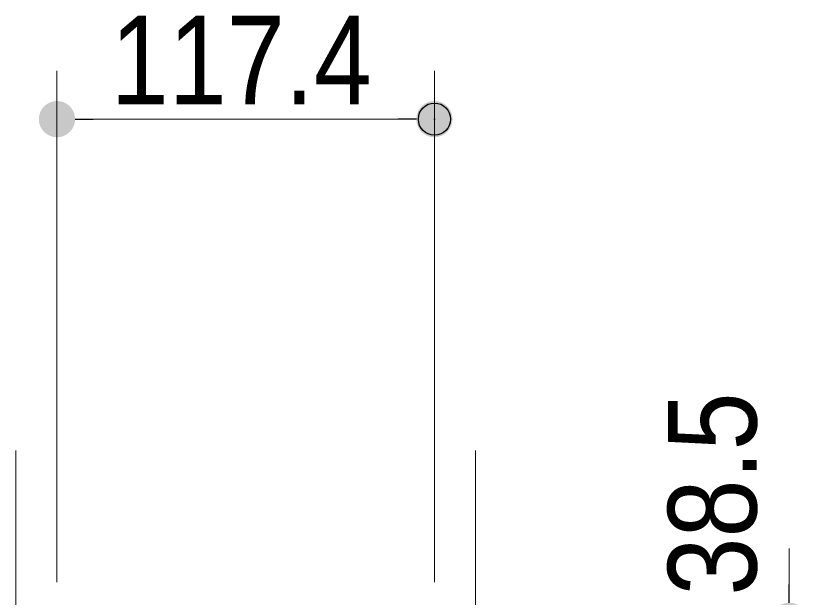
# Model space of a CAD drawing. Units: millimetres, scale not verified. Extents: x -4547 to 4547, y -2305 to 2305.
# Drawn here: x -436.8 to -190.7, y 671.5 to 852.2 of the extents above; entities that cross this region are included whole.
import ezdxf
from ezdxf.enums import TextEntityAlignment as Align

# ---------------------------------------------------------------- set-up
doc = ezdxf.new("R2010")
doc.units = ezdxf.units.MM
doc.header["$LTSCALE"] = 20
doc.header["$PDMODE"] = 32
doc.header["$PDSIZE"] = 10
for name, color, linetype, lineweight in [('0-1_3一般', 7, 'Continuous', 15), ('0-2_2寸法-1', 7, 'Continuous', 15), ('0-3_0', 7, 'Continuous', 25), ('0-5_2寸法-2', 7, 'Continuous', 15)]:
    doc.layers.add(name, color=color, linetype=linetype, lineweight=lineweight)
doc.layers.add('0-4_Defpoints', color=7, linetype='Continuous')
doc.styles.add('ＭＳ Ｐゴシック', font='')
doc.styles.get('ＭＳ Ｐゴシック').set_extended_font_data('MS PGothic')

# ---------------------------------------------------------------- blocks, each defined once
blk = doc.blocks.new('グループ-35')
at = {"layer": '0-1_3一般'}
for p, q in [((18075.5, -33290), (18075.5, 14770)), ((20935.5, 14770), (20935.5, -33290)), ((20935.5, 14770), (20935.5, 13710))]:
    blk.add_line(p, q, dxfattribs=at)
blk.add_lwpolyline([(19255.5, 13710), (18075.5, 13710), (18075.5, 14770)], dxfattribs=at)
blk = doc.blocks.new('グループ-40')
at = {"layer": '0-1_3一般'}
blk.add_blockref('グループ-35', (0, 0), dxfattribs=at)
blk = doc.blocks.new('_Dot')
at = {"layer": '0-3_0'}
blk.add_line((-10, 0), (-20, 0), dxfattribs=at)
for points in [[(0, 0), (-5.36, 8.44), (-4.26, 9.05)], [(0, 0), (-4.26, 9.05), (-3.09, 9.51)], [(0, 0), (-3.09, 9.51), (-1.87, 9.82)], [(0, 0), (-1.87, 9.82), (-0.63, 9.98)], [(0, 0), (-0.63, 9.98), (0.63, 9.98)], [(0, 0), (0.63, 9.98), (1.87, 9.82)], [(0, 0), (1.87, 9.82), (3.09, 9.51)], [(0, 0), (3.09, 9.51), (4.26, 9.05)], [(0, 0), (4.26, 9.05), (5.36, 8.44)], [(0, 0), (-9.3, 3.68), (-8.76, 4.82)], [(0, 0), (-8.76, 4.82), (-8.09, 5.88)], [(0, 0), (-8.09, 5.88), (-7.29, 6.85)], [(0, 0), (-7.29, 6.85), (-6.37, 7.71)], [(0, 0), (-6.37, 7.71), (-5.36, 8.44)], [(0, 0), (5.36, 8.44), (6.37, 7.71)], [(0, 0), (6.37, 7.71), (7.29, 6.85)], [(0, 0), (7.29, 6.85), (8.09, 5.88)], [(0, 0), (8.09, 5.88), (8.76, 4.82)], [(0, 0), (8.76, 4.82), (9.3, 3.68)], [(0, 0), (-10, 0), (-9.92, 1.25)], [(0, 0), (-9.92, -1.25), (-10, 0)], [(0, 0), (-9.92, 1.25), (-9.69, 2.49)], [(0, 0), (-9.69, -2.49), (-9.92, -1.25)], [(0, 0), (-9.69, 2.49), (-9.3, 3.68)], [(0, 0), (-9.3, -3.68), (-9.69, -2.49)], [(0, 0), (-8.76, -4.82), (-9.3, -3.68)], [(0, 0), (-8.09, -5.88), (-8.76, -4.82)], [(0, 0), (-7.29, -6.85), (-8.09, -5.88)], [(0, 0), (-6.37, -7.71), (-7.29, -6.85)], [(0, 0), (-5.36, -8.44), (-6.37, -7.71)], [(0, 0), (-4.26, -9.05), (-5.36, -8.44)], [(0, 0), (-3.09, -9.51), (-4.26, -9.05)], [(0, 0), (-1.87, -9.82), (-3.09, -9.51)], [(0, 0), (-0.63, -9.98), (-1.87, -9.82)], [(0, 0), (0.63, -9.98), (-0.63, -9.98)], [(0, 0), (9.3, 3.68), (9.69, 2.49)], [(0, 0), (9.69, 2.49), (9.92, 1.25)], [(0, 0), (9.92, 1.25), (10, 0)], [(0, 0), (1.87, -9.82), (0.63, -9.98)], [(0, 0), (3.09, -9.51), (1.87, -9.82)], [(0, 0), (4.26, -9.05), (3.09, -9.51)], [(0, 0), (5.36, -8.44), (4.26, -9.05)], [(0, 0), (6.37, -7.71), (5.36, -8.44)], [(0, 0), (7.29, -6.85), (6.37, -7.71)], [(0, 0), (8.09, -5.88), (7.29, -6.85)], [(0, 0), (8.76, -4.82), (8.09, -5.88)], [(0, 0), (9.3, -3.68), (8.76, -4.82)], [(0, 0), (9.69, -2.49), (9.3, -3.68)], [(0, 0), (9.92, -1.25), (9.69, -2.49)], [(0, 0), (10, 0), (9.92, -1.25)]]:
    blk.add_solid(points, dxfattribs=at)

msp = doc.modelspace()

# ---------------------------------------------------------------- linework, layer by layer
at = {"layer": '0-2_2寸法-1'}
for p, q in [((-424.05, 676.11), (-424.05, 835.11)), ((-306.65, 676.11), (-306.65, 835.11)), ((-412.79, 820.11), (-317.9, 820.11))]:
    msp.add_line(p, q, dxfattribs=at)
at = {"layer": '0-4_Defpoints'}
msp.add_point((-306.65, 820.11), dxfattribs=at)
at = {"layer": '0-5_2寸法-2'}
msp.add_line((-196.35, 675.37), (-196.35, 686.62), dxfattribs=at)

# ---------------------------------------------------------------- block references
at = {"layer": '0-1_3一般', "xscale": 0.05, "yscale": 0.05}
msp.add_blockref('グループ-40', (-1340.62, -21.39), dxfattribs=at)
at = {"layer": '0-2_2寸法-1', "xscale": 0.5627563, "yscale": 0.5627563, "rotation": 180}
msp.add_blockref('_Dot', (-424.05, 820.11), dxfattribs=at)
at = {"layer": '0-2_2寸法-1', "xscale": 0.5627563, "yscale": 0.5627563}
msp.add_blockref('_Dot', (-306.65, 820.11), dxfattribs=at)
at = {"layer": '0-5_2寸法-2', "xscale": 0.5627563, "yscale": 0.5627563, "rotation": 270}
msp.add_blockref('_Dot', (-196.35, 664.11), dxfattribs=at)

# ---------------------------------------------------------------- texts
at = {"layer": '0-2_2寸法-1', "style": 'ＭＳ Ｐゴシック', "width": 0.9}
msp.add_text('117.4', height=27.57, dxfattribs=at).set_placement((-407.35, 816.39), align=Align.BOTTOM_LEFT)
at = {"layer": '0-5_2寸法-2', "style": 'ＭＳ Ｐゴシック', "width": 0.9}
msp.add_text('38.5', height=27.57, rotation=90, dxfattribs=at).set_placement((-198.21, 671.96), align=Align.BOTTOM_LEFT)

doc.saveas('drawing.dxf')
